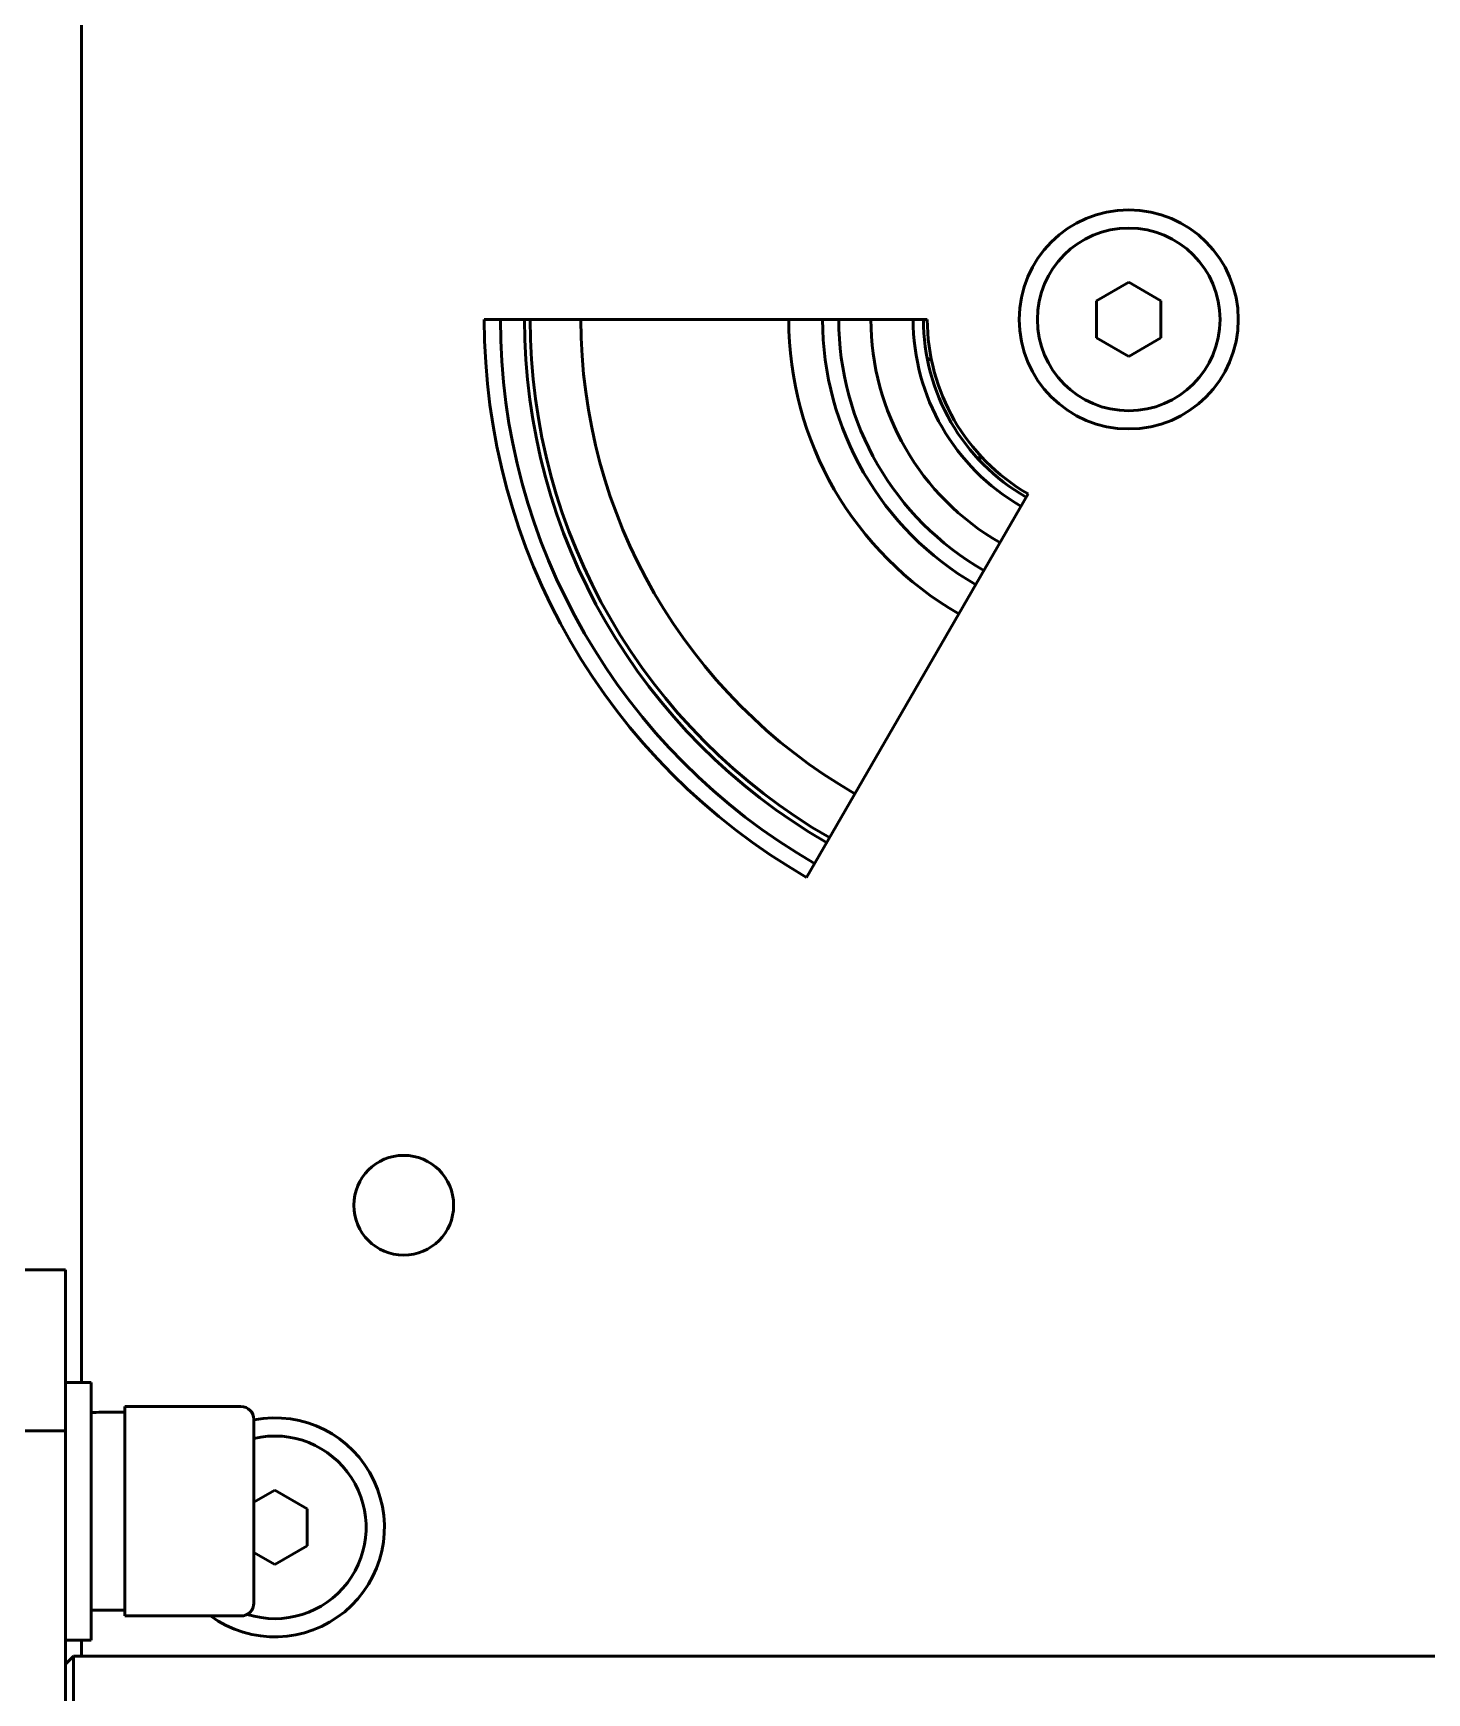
# Model space of a CAD drawing. Header units: millimetres. Extents: x 845401 to 948039, y 511594 to 550263.
# Drawn here: x 913536.2 to 913622.7, y 544543.9 to 544647 of the extents above; entities that cross this region are included whole.
import ezdxf

# ---------------------------------------------------------------- set-up
doc = ezdxf.new("R2010")
doc.units = ezdxf.units.MM
doc.layers.add('可见 (ISO)', color=7, linetype='Continuous', lineweight=50)

# ---------------------------------------------------------------- blocks, each defined once
blk = doc.blocks.new('A$C2A4E01FC')
at = {"layer": '可见 (ISO)', "color": 251}
for p, q in [((1182.5, 538.35), (1182.5, 708.35)), ((1245.5, 605.51), (1247.5, 606.66)), ((1247.5, 606.66), (1249.5, 605.51)), ((1245.5, 603.2), (1245.5, 605.51)), ((1249.5, 605.51), (1249.5, 603.2)), ((1207.5, 604.35), (1235, 604.35)), ((1247.5, 602.04), (1245.5, 603.2)), ((1249.5, 603.2), (1247.5, 602.04)), ((1241.25, 593.53), (1227.5, 569.71)), ((1181.5, 545.35), (1177.5, 545.35)), ((1181.5, 535.35), (1181.5, 545.35)), ((1181.5, 538.35), (1183.1, 538.35)), ((1183.1, 538.35), (1183.1, 522.35)), ((1184.39, 536.5), (1185.2, 536.5)), ((1185.2, 536.85), (1185.2, 523.85)), ((1192.4, 536.85), (1185.2, 536.85)), ((1193.2, 536.05), (1193.2, 524.65)), ((1177.5, 535.35), (1181.5, 535.35)), ((1181.5, 490.35), (1181.5, 535.35)), ((1193.2, 530.91), (1194.5, 531.66)), ((1194.5, 531.66), (1196.5, 530.51)), ((1196.5, 530.51), (1196.5, 528.2)), ((1194.5, 527.04), (1193.2, 527.79)), ((1196.5, 528.2), (1194.5, 527.04)), ((1183.1, 524.2), (1185.2, 524.2)), ((1192.4, 523.85), (1185.2, 523.85)), ((1181.5, 522.35), (1183.1, 522.35)), ((1182.5, 521.35), (1182.5, 522.35)), ((1181.5, 520.85), (1182, 521.35)), ((1182, 521.35), (1182, 509.35)), ((1352.5, 521.35), (1182, 521.35))]:
    blk.add_line(p, q, dxfattribs=at)
for centre, radius in [((1247.5, 604.35), 6.8), ((1247.5, 604.35), 5.67), ((1202.5, 549.35), 3.1)]:
    blk.add_circle(centre, radius, dxfattribs=at)
for centre, radius, start, end in [((1247.5, 604.35), 40, 180, 240), ((1247.5, 604.35), 39, 180, 240), ((1247.5, 604.35), 37.5, 180, 240), ((1247.5, 604.35), 37.15, 180, 240), ((1247.5, 604.35), 34, 180, 240), ((1247.5, 604.35), 21.1, 180, 240), ((1247.5, 604.35), 19, 180, 240), ((1247.5, 604.35), 18, 180, 240), ((1247.5, 604.35), 16, 180, 240), ((1247.5, 604.35), 13.38, 180, 240), ((1247.5, 604.35), 12.74, 180, 240), ((1247.5, 604.35), 12.5, 180, 240), ((1236.5, 604.08), 2.6, 234.247, 241.5296), ((1240.85, 595.59), 2.6, 172.7039, 179.9864), ((1194.5, 529.35), 6.8, 233.9811, 101.0214), ((1192.4, 536.05), 0.8, 0, 90), ((1194.5, 529.35), 5.67, 252.3554, 103.2545), ((1192.4, 524.65), 0.8, 270, 0)]:
    blk.add_arc(centre, radius, start, end, dxfattribs=at)
blk.add_ellipse((1184.39, 530.35), major_axis=(-18.93, 0), ratio=0.32492, start_param=4.712389, end_param=4.780735, dxfattribs=at)

msp = doc.modelspace()

# ---------------------------------------------------------------- block references
msp.add_blockref('A$C2A4E01FC', (912356.69, 544024.87))

doc.saveas('drawing.dxf')
